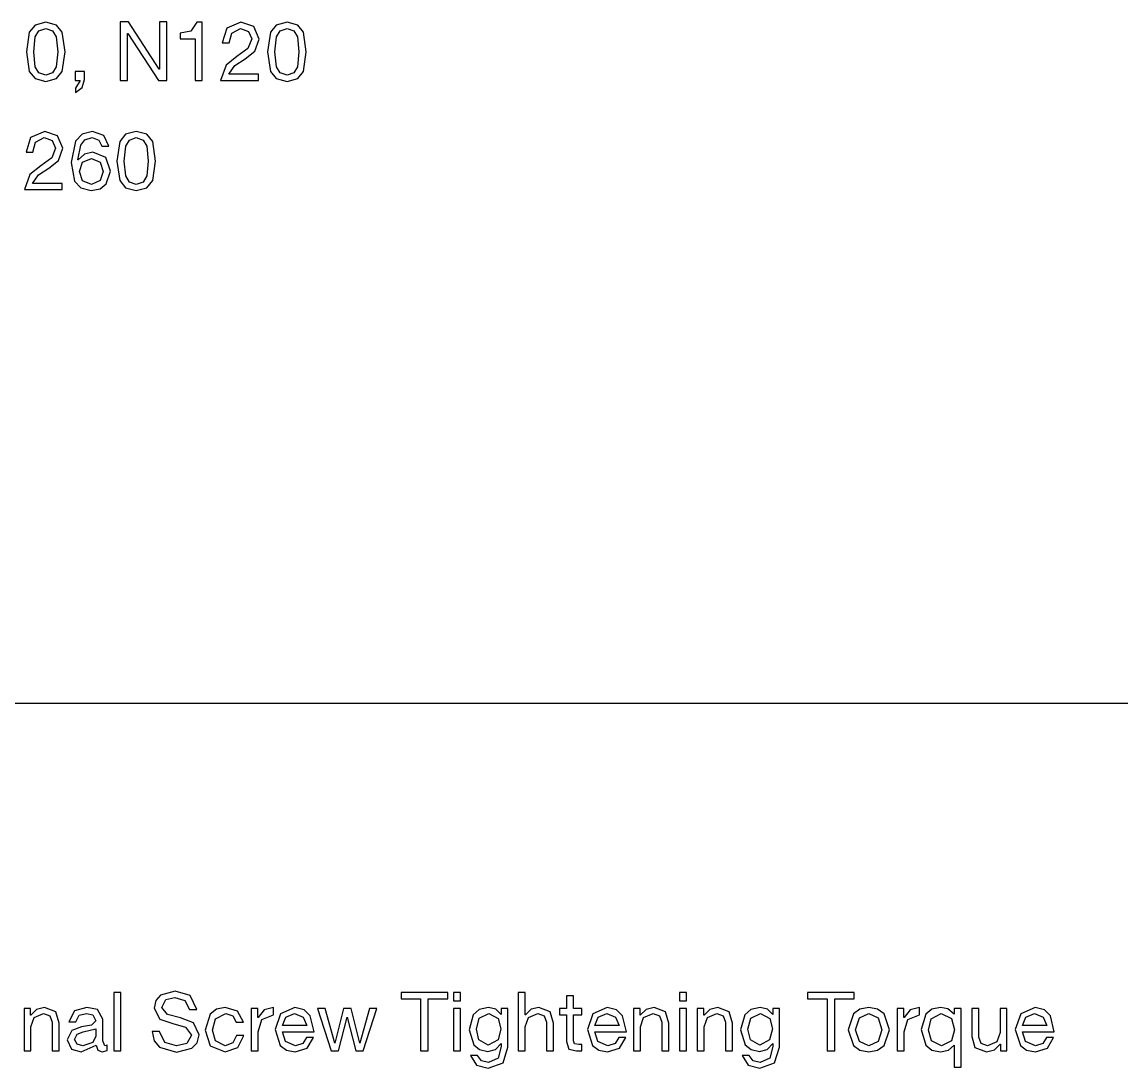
# Model space of a CAD drawing. Extents: x -212 to 220, y 7 to 294.
# Drawn here: x 66.95 to 109.56, y 149.94 to 190.49 of the extents above; entities that cross this region are included whole.
import ezdxf

# ---------------------------------------------------------------- set-up
doc = ezdxf.new("R2010")
doc.units = 0

msp = doc.modelspace()

# ---------------------------------------------------------------- linework, layer by layer
at = {"layer": '1'}
for p, q in [((67.871082, 190.480692), (67.455281, 190.371461)), ((68.284493, 190.371461), (67.871082, 190.480692)), ((71.083279, 190.493089), (70.760816, 190.493089)), ((70.760816, 190.493089), (70.76082, 188.227601)), ((72.273902, 188.657548), (71.083279, 190.493089)), ((72.567412, 190.493089), (72.282156, 190.493089)), ((72.282156, 190.493089), (72.282156, 188.657548)), ((72.567412, 188.227601), (72.567412, 190.493089)), ((73.731177, 190.480689), (73.501733, 190.139108)), ((73.93788, 190.480689), (73.731177, 190.480689)), ((73.93788, 188.227601), (73.93788, 190.480689)), ((75.438562, 190.480689), (74.889242, 190.252279)), ((75.937238, 190.31274), (75.438562, 190.480689)), ((77.224495, 190.480689), (76.808694, 190.371458)), ((77.637906, 190.371458), (77.224495, 190.480689)), ((67.229779, 190.093636), (67.118676, 189.331412)), ((67.455281, 190.371461), (67.229779, 190.093636)), ((67.46387, 189.913798), (67.60275, 190.146536)), ((67.60275, 190.146536), (67.871082, 190.24091)), ((67.871082, 190.24091), (68.137021, 190.146536)), ((68.137021, 190.146536), (68.274674, 189.913798)), ((68.508768, 190.093636), (68.284493, 190.371461)), ((68.619354, 189.331412), (68.508768, 190.093636)), ((71.046075, 188.227601), (71.046075, 190.046607)), ((71.046075, 190.046607), (71.05433, 190.046607)), ((71.05433, 190.046607), (72.236684, 188.227601)), ((73.501733, 190.139108), (73.086255, 190.054876)), ((73.086255, 190.054876), (73.086255, 189.839901)), ((74.889242, 190.252279), (74.715094, 189.682806)), ((74.983811, 189.682806), (75.082001, 190.062627)), ((75.082001, 190.062627), (75.422027, 190.24091)), ((75.422027, 190.24091), (75.728982, 190.129806)), ((75.728982, 190.129806), (75.856105, 189.835766)), ((76.14136, 189.831632), (75.937238, 190.31274)), ((76.583192, 190.093632), (76.472089, 189.331408)), ((76.808694, 190.371458), (76.583192, 190.093632)), ((76.817283, 189.913795), (76.956163, 190.146532)), ((76.956163, 190.146532), (77.224495, 190.240906)), ((77.224495, 190.240906), (77.490434, 190.146532)), ((77.490434, 190.146532), (77.628087, 189.913795)), ((77.862181, 190.093632), (77.637906, 190.371458)), ((77.972767, 189.331408), (77.862181, 190.093632)), ((67.403928, 189.335539), (67.46387, 189.913798)), ((68.274674, 189.913798), (68.334102, 189.335539)), ((73.086255, 189.839901), (73.669166, 189.839901)), ((73.669166, 189.839901), (73.669166, 188.227601)), ((74.715094, 189.682806), (74.983811, 189.682806)), ((75.856105, 189.835766), (75.711412, 189.463181)), ((75.973929, 189.361379), (76.14136, 189.831632)), ((76.757341, 189.335536), (76.817283, 189.913795)), ((77.628087, 189.913795), (77.687515, 189.335536)), ((67.118676, 189.331412), (67.229779, 188.57487)), ((67.118676, 189.331412), (67.118676, 189.331412)), ((67.463873, 188.755216), (67.403928, 189.335539)), ((67.403928, 189.335539), (67.403928, 189.335539)), ((68.334102, 189.335539), (68.274677, 188.755216)), ((68.508768, 188.57487), (68.619354, 189.331412)), ((75.711412, 189.463181), (75.281467, 189.149506)), ((75.595657, 189.058556), (75.973929, 189.361379)), ((76.472089, 189.331408), (76.583192, 188.574866)), ((76.472089, 189.331408), (76.472089, 189.331408)), ((76.817286, 188.755213), (76.757341, 189.335536)), ((76.757341, 189.335536), (76.757341, 189.335536)), ((77.687515, 189.335536), (77.62809, 188.755213)), ((77.862181, 188.574866), (77.972767, 189.331408)), ((74.862888, 188.814127), (74.648948, 188.227601)), ((75.281467, 189.149506), (74.862888, 188.814127)), ((74.963138, 188.46738), (75.195684, 188.803275)), ((75.195684, 188.803275), (75.595657, 189.058556)), ((67.229779, 188.57487), (67.455281, 188.298917)), ((67.602753, 188.521058), (67.463873, 188.755216)), ((67.871082, 188.426038), (67.602753, 188.521058)), ((68.137024, 188.521058), (67.871082, 188.426038)), ((68.274677, 188.755216), (68.137024, 188.521058)), ((68.284493, 188.298917), (68.508768, 188.57487)), ((69.367629, 188.578998), (69.016228, 188.578998)), ((69.016228, 188.578998), (69.016228, 188.227601)), ((69.367629, 188.260674), (69.367629, 188.578998)), ((72.282156, 188.657548), (72.273902, 188.657548)), ((76.120688, 188.46738), (74.963138, 188.46738)), ((76.120688, 188.227601), (76.120688, 188.46738)), ((76.583192, 188.574866), (76.808694, 188.298914)), ((76.956166, 188.521054), (76.817286, 188.755213)), ((77.224495, 188.426034), (76.956166, 188.521054)), ((77.490437, 188.521054), (77.224495, 188.426034)), ((77.62809, 188.755213), (77.490437, 188.521054)), ((77.637906, 188.298914), (77.862181, 188.574866)), ((67.455281, 188.298917), (67.871082, 188.190397)), ((67.871082, 188.190397), (68.284493, 188.298917)), ((69.016228, 188.227601), (69.202265, 188.227601)), ((69.202265, 188.227601), (69.020363, 187.921676)), ((69.020363, 187.760446), (69.285464, 187.946998)), ((69.020363, 187.921676), (69.020363, 187.760446)), ((69.285464, 187.946998), (69.367629, 188.260674)), ((70.76082, 188.227601), (71.046075, 188.227601)), ((72.236684, 188.227601), (72.567412, 188.227601)), ((73.669166, 188.227601), (73.93788, 188.227601)), ((74.648948, 188.227601), (76.120688, 188.227601)), ((76.808694, 188.298914), (77.224495, 188.190393)), ((77.224495, 188.190393), (77.637906, 188.298914)), ((67.830774, 186.248374), (67.281455, 186.019964)), ((68.329451, 186.080425), (67.830774, 186.248374)), ((69.682853, 186.248374), (69.280941, 186.146378)), ((70.126241, 186.097478), (69.682853, 186.248374)), ((71.381972, 186.248374), (70.96617, 186.139142)), ((71.795381, 186.139142), (71.381972, 186.248374)), ((67.281455, 186.019964), (67.107306, 185.450491)), ((67.376023, 185.450491), (67.474213, 185.830312)), ((67.474213, 185.830312), (67.814239, 186.008595)), ((67.814239, 186.008595), (68.121194, 185.897491)), ((68.121194, 185.897491), (68.248317, 185.603451)), ((68.533573, 185.599317), (68.329451, 186.080425)), ((69.025531, 185.875787), (68.851898, 185.041213)), ((69.280941, 186.146378), (69.025531, 185.875787)), ((69.228118, 185.710932), (69.391542, 185.923709)), ((69.391542, 185.923709), (69.670464, 186.008588)), ((69.670464, 186.008588), (69.92833, 185.91712)), ((69.92833, 185.91712), (70.046669, 185.673725)), ((70.315372, 185.673732), (70.126241, 186.097478)), ((70.740667, 185.861317), (70.629562, 185.09909)), ((70.96617, 186.139142), (70.740667, 185.861317)), ((70.97476, 185.681476), (71.11364, 185.914214)), ((71.11364, 185.914214), (71.381972, 186.008588)), ((71.381972, 186.008588), (71.647911, 185.914214)), ((71.647911, 185.914214), (71.785564, 185.681476)), ((72.019656, 185.861317), (71.795381, 186.139142)), ((72.130244, 185.09909), (72.019656, 185.861317)), ((67.107306, 185.450491), (67.376023, 185.450491)), ((68.248317, 185.603451), (68.103624, 185.230866)), ((68.366141, 185.129062), (68.533573, 185.599317)), ((69.120629, 185.152828), (69.228118, 185.710932)), ((69.366594, 185.372976), (69.128884, 185.148701)), ((69.691122, 185.442222), (69.366594, 185.372976)), ((70.19755, 185.23345), (69.691122, 185.442222)), ((70.046669, 185.673725), (70.315372, 185.673732)), ((70.914818, 185.103217), (70.97476, 185.681476)), ((71.785564, 185.681476), (71.844992, 185.103217)), ((68.103624, 185.230866), (67.673679, 184.917191)), ((67.987869, 184.826241), (68.366141, 185.129062)), ((68.851898, 185.041213), (68.989357, 184.321363)), ((69.128884, 185.148701), (69.120629, 185.152828)), ((69.174357, 184.698085), (69.294763, 185.05775)), ((69.294763, 185.05775), (69.641511, 185.206577)), ((69.641511, 185.206577), (69.981543, 185.055683)), ((69.641511, 185.206577), (69.641511, 185.206577)), ((69.981543, 185.055683), (70.092131, 184.69395)), ((70.381517, 184.714619), (70.19755, 185.23345)), ((70.629562, 185.09909), (70.740667, 184.342549)), ((70.629562, 185.09909), (70.629562, 185.09909)), ((70.974762, 184.522893), (70.914818, 185.103217)), ((70.914818, 185.103217), (70.914818, 185.103217)), ((71.844992, 185.103217), (71.785566, 184.522893)), ((72.019656, 184.342549), (72.130244, 185.09909)), ((67.2551, 184.581812), (67.04116, 183.995286)), ((67.673679, 184.917191), (67.2551, 184.581812)), ((67.355351, 184.235065), (67.587896, 184.57096)), ((67.587896, 184.57096), (67.987869, 184.826241)), ((69.296313, 184.340483), (69.174357, 184.698085)), ((70.092131, 184.69395), (69.975342, 184.343067)), ((70.217704, 184.212326), (70.381517, 184.714619)), ((71.113643, 184.288735), (70.974762, 184.522893)), ((71.785566, 184.522893), (71.647914, 184.288735)), ((68.5129, 184.235065), (67.355351, 184.235065)), ((68.5129, 183.995286), (68.5129, 184.235065)), ((68.989357, 184.321363), (69.225131, 184.060462)), ((69.641511, 184.193723), (69.296313, 184.340483)), ((69.975342, 184.343067), (69.641511, 184.193723)), ((69.985613, 184.029779), (70.217704, 184.212326)), ((70.740667, 184.342549), (70.96617, 184.066598)), ((71.381972, 184.193716), (71.113643, 184.288735)), ((71.647914, 184.288735), (71.381972, 184.193716)), ((71.795381, 184.066598), (72.019656, 184.342549)), ((67.04116, 183.995286), (68.5129, 183.995286)), ((69.225131, 184.060462), (69.629111, 183.958078)), ((69.629111, 183.958078), (69.985613, 184.029779)), ((70.96617, 184.066598), (71.381972, 183.958078)), ((71.381972, 183.958078), (71.795381, 184.066598)), ((18.105927, 164.090694), (191.919155, 164.090694)), ((70.782329, 152.870837), (70.513612, 152.870837)), ((70.513612, 152.870837), (70.513612, 150.605347)), ((70.782329, 150.605347), (70.782329, 152.870837)), ((72.138445, 152.560069), (72.068036, 152.263124)), ((72.324351, 152.765934), (72.138445, 152.560069)), ((72.890723, 152.92458), (72.324351, 152.765934)), ((72.369826, 152.283794), (72.529506, 152.589718)), ((72.529506, 152.589718), (72.878321, 152.6724)), ((72.878321, 152.6724), (73.263309, 152.561813)), ((73.4757, 152.753015), (72.890723, 152.92458)), ((73.263309, 152.561813), (73.440559, 152.20938)), ((73.725812, 152.20938), (73.4757, 152.753015)), ((83.457497, 152.870837), (81.646759, 152.870837)), ((81.646759, 152.870837), (81.646759, 152.618657)), ((81.646759, 152.618657), (82.399166, 152.618657)), ((82.399166, 152.618657), (82.399166, 150.605347)), ((82.700955, 150.605347), (82.700955, 152.618657)), ((82.700955, 152.618657), (83.457497, 152.618657)), ((83.457497, 152.618657), (83.457497, 152.870837)), ((83.948422, 152.870837), (83.679705, 152.870837)), ((83.679705, 152.870837), (83.679705, 152.540109)), ((83.948422, 152.540109), (83.948422, 152.870837)), ((86.45989, 152.870837), (86.191174, 152.870837)), ((86.191174, 152.870837), (86.191174, 150.605347)), ((86.45989, 152.006809), (86.45989, 152.870837)), ((88.332641, 152.738546), (88.05979, 152.738546)), ((88.05979, 152.738546), (88.05979, 152.246587)), ((88.332641, 152.246587), (88.332641, 152.738546)), ((92.711692, 152.870837), (92.442975, 152.870837)), ((92.442975, 152.870837), (92.442975, 152.540109)), ((92.711692, 152.540109), (92.711692, 152.870837)), ((99.218774, 152.870837), (97.408037, 152.870837)), ((97.408037, 152.870837), (97.408037, 152.618657)), ((97.408037, 152.618657), (98.160443, 152.618657)), ((98.160443, 152.618657), (98.160443, 150.605347)), ((98.462233, 150.605347), (98.462233, 152.618657)), ((98.462233, 152.618657), (99.218774, 152.618657)), ((99.218774, 152.618657), (99.218774, 152.870837)), ((67.283842, 152.246587), (67.027528, 152.246587)), ((67.027528, 152.246587), (67.027528, 150.605347)), ((67.283842, 151.986139), (67.283842, 152.246587)), ((67.509668, 152.21093), (67.287977, 151.986139)), ((67.821276, 152.283794), (67.509668, 152.21093)), ((68.267243, 152.115846), (67.821276, 152.283794)), ((68.985027, 152.162355), (68.767986, 151.733958)), ((69.462516, 152.283794), (68.985027, 152.162355)), ((69.882128, 152.202662), (69.462516, 152.283794)), ((70.078498, 151.833177), (69.882128, 152.202662)), ((72.068036, 152.263124), (72.296962, 151.836277)), ((72.597202, 152.010426), (72.369826, 152.283794)), ((73.440559, 152.20938), (73.725812, 152.20938)), ((74.488038, 152.216034), (74.24671, 152.030063)), ((74.828585, 152.283794), (74.488038, 152.216034)), ((75.307625, 152.148402), (74.828585, 152.283794)), ((75.535517, 151.721556), (75.307625, 152.148402)), ((76.091553, 152.246587), (75.839374, 152.246587)), ((75.839374, 152.246587), (75.839374, 150.605347)), ((76.091553, 151.899322), (76.091553, 152.246587)), ((76.339601, 152.195428), (76.099822, 151.899322)), ((76.703402, 152.283794), (76.339601, 152.195428)), ((76.703402, 151.998541), (76.703402, 152.283794)), ((77.529189, 152.283794), (76.977286, 152.042466)), ((77.893701, 152.192973), (77.529189, 152.283794)), ((78.12605, 151.963401), (77.893701, 152.192973)), ((78.701208, 152.246587), (78.403553, 152.246587)), ((78.403553, 152.246587), (78.932718, 150.605347)), ((79.073277, 150.903003), (78.701208, 152.246587)), ((79.412275, 152.246587), (79.081546, 150.903003)), ((79.705796, 152.246587), (79.412275, 152.246587)), ((80.048926, 150.903003), (79.705796, 152.246587)), ((80.425131, 152.246587), (80.053061, 150.903003)), ((80.177085, 150.605347), (80.702116, 152.246587)), ((80.702116, 152.246587), (80.425131, 152.246587)), ((83.679705, 152.540109), (83.948422, 152.540109)), ((83.948422, 152.246587), (83.679705, 152.246587)), ((83.679705, 152.246587), (83.679705, 150.605347)), ((83.948422, 150.605347), (83.948422, 152.246587)), ((84.68061, 152.202856), (84.447098, 151.995957)), ((85.037758, 152.283794), (84.68061, 152.202856)), ((85.323528, 152.215581), (85.037758, 152.283794)), ((85.525583, 152.010943), (85.323528, 152.215581)), ((85.786032, 152.246587), (85.529717, 152.246587)), ((85.529717, 152.246587), (85.529717, 152.010943)), ((85.786032, 150.745907), (85.786032, 152.246587)), ((86.686233, 152.218165), (86.468159, 152.006809)), ((86.984922, 152.283794), (86.686233, 152.218165)), ((87.430889, 152.115846), (86.984922, 152.283794)), ((88.05979, 152.246587), (87.782805, 152.246587)), ((87.782805, 152.246587), (87.782805, 152.006809)), ((88.659235, 152.246587), (88.332641, 152.246587)), ((88.659235, 152.006809), (88.659235, 152.246587)), ((89.639018, 152.283794), (89.087115, 152.042466)), ((90.00353, 152.192973), (89.639018, 152.283794)), ((90.235879, 151.963401), (90.00353, 152.192973)), ((90.91749, 152.246587), (90.661175, 152.246587)), ((90.661175, 152.246587), (90.661176, 150.605347)), ((90.91749, 151.986139), (90.91749, 152.246587)), ((91.143316, 152.21093), (90.921624, 151.986139)), ((91.454924, 152.283794), (91.143316, 152.21093)), ((91.90089, 152.115846), (91.454924, 152.283794)), ((92.442975, 152.540109), (92.711692, 152.540109)), ((92.711692, 152.246587), (92.442975, 152.246587)), ((92.442975, 152.246587), (92.442975, 150.605347)), ((92.711692, 150.605347), (92.711692, 152.246587)), ((93.387618, 152.246587), (93.131303, 152.246587)), ((93.131303, 152.246587), (93.131304, 150.605347)), ((93.387618, 151.986139), (93.387618, 152.246587)), ((93.613444, 152.21093), (93.391752, 151.986139)), ((93.925052, 152.283794), (93.613444, 152.21093)), ((94.371018, 152.115846), (93.925052, 152.283794)), ((95.209151, 152.202856), (94.975638, 151.995957)), ((95.566299, 152.283794), (95.209151, 152.202856)), ((95.852069, 152.215581), (95.566299, 152.283794)), ((96.054124, 152.010943), (95.852069, 152.215581)), ((96.314565, 152.246587), (96.058252, 152.246587)), ((96.058252, 152.246587), (96.058252, 152.010943)), ((96.314565, 150.745907), (96.314565, 152.246587)), ((99.435169, 152.217455), (99.186735, 152.035231)), ((99.778945, 152.283794), (99.435169, 152.217455)), ((100.123367, 152.217455), (99.778945, 152.283794)), ((100.373222, 152.035231), (100.123367, 152.217455)), ((100.885867, 152.246587), (100.885853, 150.605347)), ((101.138047, 152.246587), (100.885867, 152.246587)), ((101.138047, 151.899322), (101.138047, 152.246587)), ((101.386078, 152.195428), (101.146302, 151.899322)), ((101.749878, 152.283794), (101.386078, 152.195428)), ((101.749878, 151.998541), (101.749878, 152.283794)), ((102.228093, 152.21584), (101.994323, 152.031614)), ((102.556044, 152.283794), (102.228093, 152.21584)), ((102.839231, 152.2285), (102.556044, 152.283794)), ((103.08521, 152.02748), (102.839231, 152.2285)), ((103.362182, 152.246587), (103.093465, 152.246587)), ((103.093465, 152.246587), (103.093465, 152.02748)), ((103.362182, 149.976963), (103.362182, 152.246587)), ((104.045342, 152.246587), (103.776624, 152.246587)), ((103.776624, 152.246587), (103.776624, 151.167586)), ((104.045342, 151.134513), (104.045342, 152.246587)), ((105.136746, 152.246587), (104.868028, 152.246587)), ((104.868028, 152.246587), (104.868028, 151.320548)), ((105.136739, 150.605347), (105.136746, 152.246587)), ((106.224015, 152.283794), (105.672112, 152.042466)), ((106.588529, 152.192973), (106.224015, 152.283794)), ((106.820881, 151.963401), (106.588529, 152.192973)), ((67.287977, 151.986139), (67.283842, 151.986139)), ((67.296245, 151.531387), (67.417684, 151.901389)), ((67.417684, 151.901389), (67.78407, 152.04815)), ((67.78407, 152.04815), (68.029015, 151.9572)), ((68.029015, 151.9572), (68.118932, 151.717422)), ((68.118932, 151.717422), (68.118932, 150.605347)), ((68.387649, 151.684349), (68.267243, 152.115846)), ((68.767986, 151.733958), (69.036703, 151.733958)), ((69.036703, 151.733958), (69.160727, 151.982521)), ((69.160727, 151.982521), (69.44598, 152.04815)), ((69.44598, 152.04815), (69.69506, 151.998541)), ((69.813915, 151.775299), (69.648551, 151.597533)), ((69.69506, 151.998541), (69.813915, 151.775299)), ((70.078498, 150.989819), (70.078498, 151.833177)), ((72.296962, 151.836277), (72.795639, 151.663678)), ((73.097428, 151.882786), (72.597202, 152.010426)), ((73.595588, 151.691067), (73.097428, 151.882786)), ((73.820897, 151.229597), (73.595588, 151.691067)), ((74.24671, 152.030063), (74.055507, 151.407364)), ((74.340761, 151.407364), (74.449281, 151.85178)), ((74.449281, 151.85178), (74.849255, 152.04815)), ((74.849255, 152.04815), (75.122107, 151.960817)), ((75.122107, 151.960817), (75.258532, 151.721556)), ((75.258532, 151.721556), (75.535517, 151.721556)), ((76.099822, 151.899322), (76.091553, 151.899322)), ((76.108091, 151.337084), (76.242966, 151.822841)), ((76.242966, 151.822841), (76.703402, 151.998541)), ((76.977286, 152.042466), (76.760246, 151.432168)), ((77.045499, 151.58513), (77.179857, 151.909658)), ((77.179857, 151.909658), (77.512653, 152.04815)), ((77.512653, 152.04815), (77.846482, 151.912758)), ((77.846482, 151.912758), (77.988075, 151.58513)), ((78.273328, 151.345352), (78.12605, 151.963401)), ((79.222106, 150.605347), (79.552834, 151.911725)), ((79.552834, 151.911725), (79.561103, 151.911725)), ((79.561103, 151.911725), (79.891832, 150.605347)), ((84.447098, 151.995957), (84.281217, 151.419766)), ((84.56647, 151.448705), (84.679642, 151.866249)), ((84.679642, 151.866249), (85.050161, 152.04815)), ((85.050161, 152.04815), (85.410862, 151.861599)), ((85.410862, 151.861599), (85.517315, 151.461107)), ((85.529717, 152.010943), (85.525583, 152.010943)), ((86.468159, 152.006809), (86.45989, 152.006809)), ((86.459891, 151.531387), (86.58133, 151.901389)), ((86.58133, 151.901389), (86.947715, 152.04815)), ((86.947715, 152.04815), (87.192661, 151.9572)), ((87.192661, 151.9572), (87.282578, 151.717422)), ((87.282578, 151.717422), (87.282578, 150.605347)), ((87.551295, 151.684349), (87.430889, 152.115846)), ((87.782805, 152.006809), (88.05979, 152.006809)), ((88.05979, 152.006809), (88.05979, 150.965014)), ((88.332641, 150.989819), (88.332641, 152.006809)), ((88.332641, 152.006809), (88.659235, 152.006809)), ((89.087115, 152.042466), (88.870074, 151.432168)), ((89.155328, 151.58513), (89.289685, 151.909658)), ((89.289685, 151.909658), (89.622482, 152.04815)), ((89.622482, 152.04815), (89.956311, 151.912758)), ((89.956311, 151.912758), (90.097904, 151.58513)), ((90.383157, 151.345352), (90.235879, 151.963401)), ((90.921624, 151.986139), (90.91749, 151.986139)), ((90.929892, 151.531387), (91.051332, 151.901389)), ((91.051332, 151.901389), (91.417717, 152.04815)), ((91.417717, 152.04815), (91.662663, 151.9572)), ((91.662663, 151.9572), (91.75258, 151.717422)), ((91.75258, 151.717422), (91.75258, 150.605347)), ((92.021296, 151.684349), (91.90089, 152.115846)), ((93.391752, 151.986139), (93.387618, 151.986139)), ((93.40002, 151.531387), (93.52146, 151.901389)), ((93.52146, 151.901389), (93.887845, 152.04815)), ((93.887845, 152.04815), (94.132791, 151.9572)), ((94.132791, 151.9572), (94.222708, 151.717422)), ((94.222708, 151.717422), (94.222708, 150.605347)), ((94.491424, 151.684349), (94.371018, 152.115846)), ((94.975638, 151.995957), (94.809757, 151.419766)), ((95.095004, 151.448705), (95.208175, 151.866249)), ((95.208175, 151.866249), (95.578694, 152.04815)), ((95.578694, 152.04815), (95.939395, 151.861599)), ((95.939395, 151.861599), (96.045848, 151.461107)), ((96.058252, 152.010943), (96.054124, 152.010943)), ((99.186735, 152.035231), (98.985197, 151.4239)), ((99.270449, 151.4239), (99.419278, 151.886403)), ((99.419278, 151.886403), (99.778945, 152.04815)), ((99.778945, 152.04815), (100.14223, 151.886403)), ((100.14223, 151.886403), (100.291576, 151.4239)), ((100.576828, 151.4239), (100.373222, 152.035231)), ((101.146302, 151.899322), (101.138047, 151.899322)), ((101.154567, 151.337084), (101.289443, 151.822841)), ((101.289443, 151.822841), (101.749878, 151.998541)), ((101.994323, 152.031614), (101.807773, 151.432168)), ((102.09301, 151.411498), (102.201013, 151.850747)), ((102.201013, 151.850747), (102.584968, 152.04815)), ((102.584968, 152.04815), (102.982878, 151.856948)), ((102.982878, 151.856948), (103.101734, 151.4239)), ((103.093465, 152.02748), (103.08521, 152.02748)), ((105.672112, 152.042466), (105.45507, 151.432168)), ((105.740326, 151.58513), (105.874687, 151.909658)), ((105.874687, 151.909658), (106.20748, 152.04815)), ((106.20748, 152.04815), (106.541309, 151.912758)), ((106.541309, 151.912758), (106.6829, 151.58513)), ((106.968156, 151.345352), (106.820881, 151.963401)), ((67.296245, 150.605347), (67.296245, 151.531387)), ((68.387649, 150.605347), (68.387649, 151.684349)), ((68.87754, 151.398579), (68.705975, 151.027026)), ((69.259945, 151.531387), (68.87754, 151.398579)), ((69.08993, 151.256469), (69.321957, 151.341218)), ((69.648551, 151.597533), (69.259945, 151.531387)), ((69.321957, 151.341218), (69.809781, 151.452839)), ((69.809781, 151.452839), (69.809781, 151.175854)), ((72.287144, 151.349486), (71.997757, 151.349486)), ((71.997757, 151.349486), (72.072881, 150.992855)), ((72.487131, 150.934009), (72.287144, 151.349486)), ((72.795639, 151.663678), (73.293798, 151.527253)), ((73.293798, 151.527253), (73.519107, 151.217195)), ((74.055507, 151.407364), (74.250844, 150.803268)), ((74.451865, 150.992403), (74.340761, 151.407364)), ((76.108091, 150.605347), (76.108091, 151.337084)), ((76.760246, 151.432168), (76.960751, 150.811019)), ((77.988075, 151.58513), (77.045499, 151.58513)), ((77.161771, 150.967598), (77.045499, 151.345352)), ((77.045499, 151.345352), (78.273328, 151.345352)), ((84.281217, 151.419766), (84.464151, 150.83324)), ((84.664656, 151.026509), (84.56647, 151.448705)), ((85.517315, 151.461107), (85.406728, 151.026509)), ((86.459891, 150.605347), (86.459891, 151.531387)), ((87.551295, 150.605347), (87.551295, 151.684349)), ((88.870074, 151.432168), (89.070579, 150.811019)), ((90.097904, 151.58513), (89.155328, 151.58513)), ((89.271599, 150.967598), (89.155328, 151.345352)), ((89.155328, 151.345352), (90.383157, 151.345352)), ((90.929892, 150.605347), (90.929892, 151.531387)), ((92.021296, 150.605347), (92.021296, 151.684349)), ((93.40002, 150.605347), (93.40002, 151.531387)), ((94.491424, 150.605347), (94.491424, 151.684349)), ((94.809757, 151.419766), (94.992692, 150.83324)), ((95.193189, 151.026509), (95.095004, 151.448705)), ((96.045848, 151.461107), (95.935261, 151.026509)), ((98.985197, 151.4239), (99.186735, 150.816187)), ((98.985197, 151.4239), (98.985197, 151.4239)), ((99.419278, 150.965014), (99.270449, 151.4239)), ((99.270449, 151.4239), (99.270449, 151.4239)), ((100.291576, 151.4239), (100.14223, 150.965014)), ((100.373222, 150.816187), (100.576828, 151.4239)), ((101.154567, 150.605347), (101.154567, 151.337084)), ((101.807773, 151.432168), (101.99484, 150.826522)), ((102.215483, 150.99292), (102.09301, 151.411498)), ((102.09301, 151.411498), (102.09301, 151.411498)), ((103.101734, 151.4239), (102.986495, 150.999121)), ((104.868028, 151.320548), (104.746589, 150.950545)), ((105.45507, 151.432168), (105.655582, 150.811019)), ((106.6829, 151.58513), (105.740326, 151.58513)), ((105.856596, 150.967598), (105.740326, 151.345352)), ((105.740326, 151.345352), (106.968156, 151.345352)), ((68.705975, 151.027026), (68.865138, 150.67511)), ((68.991228, 151.047697), (69.08993, 151.256469)), ((69.08838, 150.859078), (68.991228, 151.047697)), ((69.309554, 150.803784), (69.08838, 150.859078)), ((69.692993, 150.934009), (69.309554, 150.803784)), ((69.809781, 151.175854), (69.692993, 150.934009)), ((70.165314, 150.803784), (70.078498, 150.989819)), ((72.072881, 150.992855), (72.276292, 150.744357)), ((72.944466, 150.803784), (72.487131, 150.934009)), ((73.334106, 150.888017), (72.944466, 150.803784)), ((73.519107, 151.217195), (73.334106, 150.888017)), ((73.533577, 150.709217), (73.740799, 150.919604)), ((73.740799, 150.919604), (73.820897, 151.229597)), ((74.820317, 150.803784), (74.451865, 150.992403)), ((75.129341, 150.911271), (74.820317, 150.803784)), ((75.270934, 151.204793), (75.129341, 150.911271)), ((75.547919, 151.204793), (75.270934, 151.204793)), ((75.31641, 150.736088), (75.547919, 151.204793)), ((77.553994, 150.803784), (77.161771, 150.967598)), ((77.833563, 150.884399), (77.553994, 150.803784)), ((77.979807, 151.126245), (77.833563, 150.884399)), ((78.248524, 151.126245), (77.979807, 151.126245)), ((78.007195, 150.710767), (78.248524, 151.126245)), ((79.081546, 150.903003), (79.073277, 150.903003)), ((80.053061, 150.903003), (80.048926, 150.903003)), ((85.02949, 150.824455), (84.664656, 151.026509)), ((85.406728, 151.026509), (85.02949, 150.824455)), ((85.312676, 150.659607), (85.525583, 150.886466)), ((85.525583, 150.886466), (85.529717, 150.886466)), ((85.529717, 150.886466), (85.529717, 150.774846)), ((88.05979, 150.965014), (88.15074, 150.67201)), ((88.370364, 150.870964), (88.332641, 150.989819)), ((88.535212, 150.845125), (88.370364, 150.870964)), ((88.659235, 150.845125), (88.535212, 150.845125)), ((88.659235, 150.605347), (88.659235, 150.845125)), ((89.663823, 150.803784), (89.271599, 150.967598)), ((89.943392, 150.884399), (89.663823, 150.803784)), ((90.089635, 151.126245), (89.943392, 150.884399)), ((90.358352, 151.126245), (90.089635, 151.126245)), ((90.117024, 150.710767), (90.358352, 151.126245)), ((95.558024, 150.824455), (95.193189, 151.026509)), ((95.935261, 151.026509), (95.558024, 150.824455)), ((95.841216, 150.659607), (96.054124, 150.886466)), ((96.054124, 150.886466), (96.058252, 150.886466)), ((96.058252, 150.886466), (96.058252, 150.774846)), ((99.778945, 150.803784), (99.419278, 150.965014)), ((100.14223, 150.965014), (99.778945, 150.803784)), ((102.601507, 150.803784), (102.215483, 150.99292)), ((102.986495, 150.999121), (102.601507, 150.803784)), ((103.776624, 151.167586), (103.89703, 150.736088)), ((104.135258, 150.894735), (104.045342, 151.134513)), ((104.380205, 150.803784), (104.135258, 150.894735)), ((104.746589, 150.950545), (104.380205, 150.803784)), ((104.654605, 150.641004), (104.876297, 150.865796)), ((104.876297, 150.865796), (104.880425, 150.865796)), ((104.880425, 150.865796), (104.880425, 150.605347)), ((106.248819, 150.803784), (105.856596, 150.967598)), ((106.52839, 150.884399), (106.248819, 150.803784)), ((106.674635, 151.126245), (106.52839, 150.884399)), ((106.943348, 151.126245), (106.674635, 151.126245)), ((106.702022, 150.710767), (106.943348, 151.126245)), ((67.027528, 150.605347), (67.296245, 150.605347)), ((68.118932, 150.605347), (68.387649, 150.605347)), ((68.865138, 150.67511), (69.247543, 150.56814)), ((69.247543, 150.56814), (69.826317, 150.820321)), ((69.826317, 150.820321), (69.887296, 150.627568)), ((69.887296, 150.627568), (70.053693, 150.56814)), ((70.053693, 150.56814), (70.247996, 150.613615)), ((70.247996, 150.820321), (70.165314, 150.803784)), ((70.247996, 150.613615), (70.247996, 150.820321)), ((70.513612, 150.605347), (70.782329, 150.605347)), ((72.276292, 150.744357), (72.936198, 150.551604)), ((72.936198, 150.551604), (73.533577, 150.709217)), ((74.250844, 150.803268), (74.824451, 150.56814)), ((74.824451, 150.56814), (75.31641, 150.736088)), ((75.839374, 150.605347), (76.108091, 150.605347)), ((76.960751, 150.811019), (77.203241, 150.632219)), ((77.203241, 150.632219), (77.545726, 150.56814)), ((77.545726, 150.56814), (78.007195, 150.710767)), ((78.932718, 150.605347), (79.222106, 150.605347)), ((79.891832, 150.605347), (80.177085, 150.605347)), ((82.399166, 150.605347), (82.700955, 150.605347)), ((83.679705, 150.605347), (83.948422, 150.605347)), ((84.611946, 150.419313), (84.343229, 150.419313)), ((84.343229, 150.419313), (84.573705, 150.046209)), ((84.464151, 150.83324), (84.692819, 150.651791)), ((84.762841, 150.214158), (84.611946, 150.419313)), ((84.692819, 150.651791), (85.012953, 150.584677)), ((85.012953, 150.584677), (85.312676, 150.659607)), ((85.02949, 150.824455), (85.02949, 150.824455)), ((85.529717, 150.774846), (85.415513, 150.326812)), ((85.598963, 150.142844), (85.786032, 150.745907)), ((86.191174, 150.605347), (86.459891, 150.605347)), ((87.282578, 150.605347), (87.551295, 150.605347)), ((88.15074, 150.67201), (88.45253, 150.605347)), ((88.45253, 150.605347), (88.659235, 150.605347)), ((89.070579, 150.811019), (89.31307, 150.632219)), ((89.31307, 150.632219), (89.655555, 150.56814)), ((89.655555, 150.56814), (90.117024, 150.710767)), ((90.661176, 150.605347), (90.929892, 150.605347)), ((91.75258, 150.605347), (92.021296, 150.605347)), ((92.442975, 150.605347), (92.711692, 150.605347)), ((93.131304, 150.605347), (93.40002, 150.605347)), ((94.222708, 150.605347), (94.491424, 150.605347)), ((95.140479, 150.419313), (94.871762, 150.419313)), ((94.871762, 150.419313), (95.102238, 150.046209)), ((94.992692, 150.83324), (95.221359, 150.651791)), ((95.291374, 150.214158), (95.140479, 150.419313)), ((95.221359, 150.651791), (95.541494, 150.584677)), ((95.541494, 150.584677), (95.841216, 150.659607)), ((95.558024, 150.824455), (95.558024, 150.824455)), ((96.058252, 150.774846), (95.944046, 150.326812)), ((96.127497, 150.142844), (96.314565, 150.745907)), ((98.160443, 150.605347), (98.462233, 150.605347)), ((99.186735, 150.816187), (99.435169, 150.634415)), ((99.435169, 150.634415), (99.778945, 150.56814)), ((99.778945, 150.56814), (100.123367, 150.634415)), ((100.123367, 150.634415), (100.373222, 150.816187)), ((100.885853, 150.605347), (101.154567, 150.605347)), ((101.99484, 150.826522), (102.229838, 150.638033)), ((102.229838, 150.638033), (102.560179, 150.56814)), ((102.560179, 150.56814), (102.875404, 150.630152)), ((102.875404, 150.630152), (103.08521, 150.828589)), ((103.08521, 150.828589), (103.093465, 150.828589)), ((103.093465, 150.828589), (103.093465, 149.976963)), ((103.89703, 150.736088), (104.342997, 150.56814)), ((104.342997, 150.56814), (104.654605, 150.641004)), ((104.880425, 150.605347), (105.136739, 150.605347)), ((105.655582, 150.811019), (105.89807, 150.632219)), ((105.89807, 150.632219), (106.240553, 150.56814)), ((106.240553, 150.56814), (106.702022, 150.710767)), ((84.573705, 150.046209), (85.021222, 149.939756)), ((85.037759, 150.15473), (84.762841, 150.214158)), ((85.021222, 149.939756), (85.598963, 150.142844)), ((85.415513, 150.326812), (85.037759, 150.15473)), ((95.102238, 150.046209), (95.549755, 149.939756)), ((95.566292, 150.15473), (95.291374, 150.214158)), ((95.549755, 149.939756), (96.127497, 150.142844)), ((95.944046, 150.326812), (95.566292, 150.15473)), ((103.093465, 149.976963), (103.362182, 149.976963))]:
    msp.add_line(p, q, dxfattribs=at)

doc.saveas('drawing.dxf')
